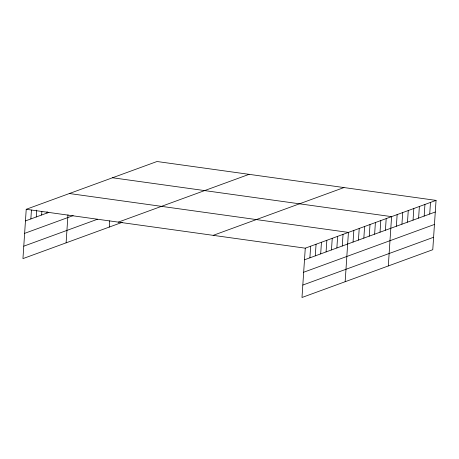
<?xml version="1.0" encoding="UTF-8"?>
<svg xmlns="http://www.w3.org/2000/svg" width="459" height="459" viewBox="0 0 459 459"><rect width="100%" height="100%" fill="white"/><g stroke="black" fill="none" stroke-linecap="round" stroke-linejoin="round"><path stroke-width="0.69" d="M436.05 200.388L305.269 248.176L301.993 297.489L432.774 249.707L436.05 200.388L157.007 161.511L26.226 209.293L22.95 258.612L122.232 222.334M30.851 218.949L31.436 210.056M36.244 216.975L36.697 210.136M41.637 215.001L41.867 211.588M47.03 213.033L47.122 211.668M66.107 242.84L67.966 214.823M109.265 227.073L109.678 220.854M309.894 257.826L310.668 246.202M315.287 255.852L316.062 244.234M320.686 253.884L321.455 242.26M326.079 251.911L326.848 240.286M331.473 249.943L332.247 238.319M336.866 247.969L337.64 236.345M342.265 246.001L343.034 234.377M345.151 281.723L348.427 232.403L69.384 193.526M353.051 242.059L353.826 230.435M358.445 240.086L359.219 228.462M363.838 238.112L364.612 226.494M369.237 236.144L370.006 224.52M374.63 234.17L375.399 222.552M380.023 232.202L380.798 220.578M385.417 230.229L386.191 218.604M388.308 265.95L391.584 216.637L112.541 177.759M396.369 226.23L397.144 214.605M401.929 224.199L402.704 212.574M407.489 222.167L408.258 210.543M413.048 220.136L413.817 208.512M418.602 218.105L419.377 206.481M424.162 216.074L424.936 204.45M429.722 214.043L430.49 202.419M25.452 220.917L48.832 212.374M24.625 233.356L73.176 215.615M23.776 246.173L97.503 219.236M118.313 222.127L249.088 174.34M213.188 235.347L343.963 187.559M304.501 259.8L435.275 212.012M303.674 272.239L434.449 224.451M302.82 285.05L433.6 237.269M26.226 209.293L305.269 248.176"/></g></svg>
